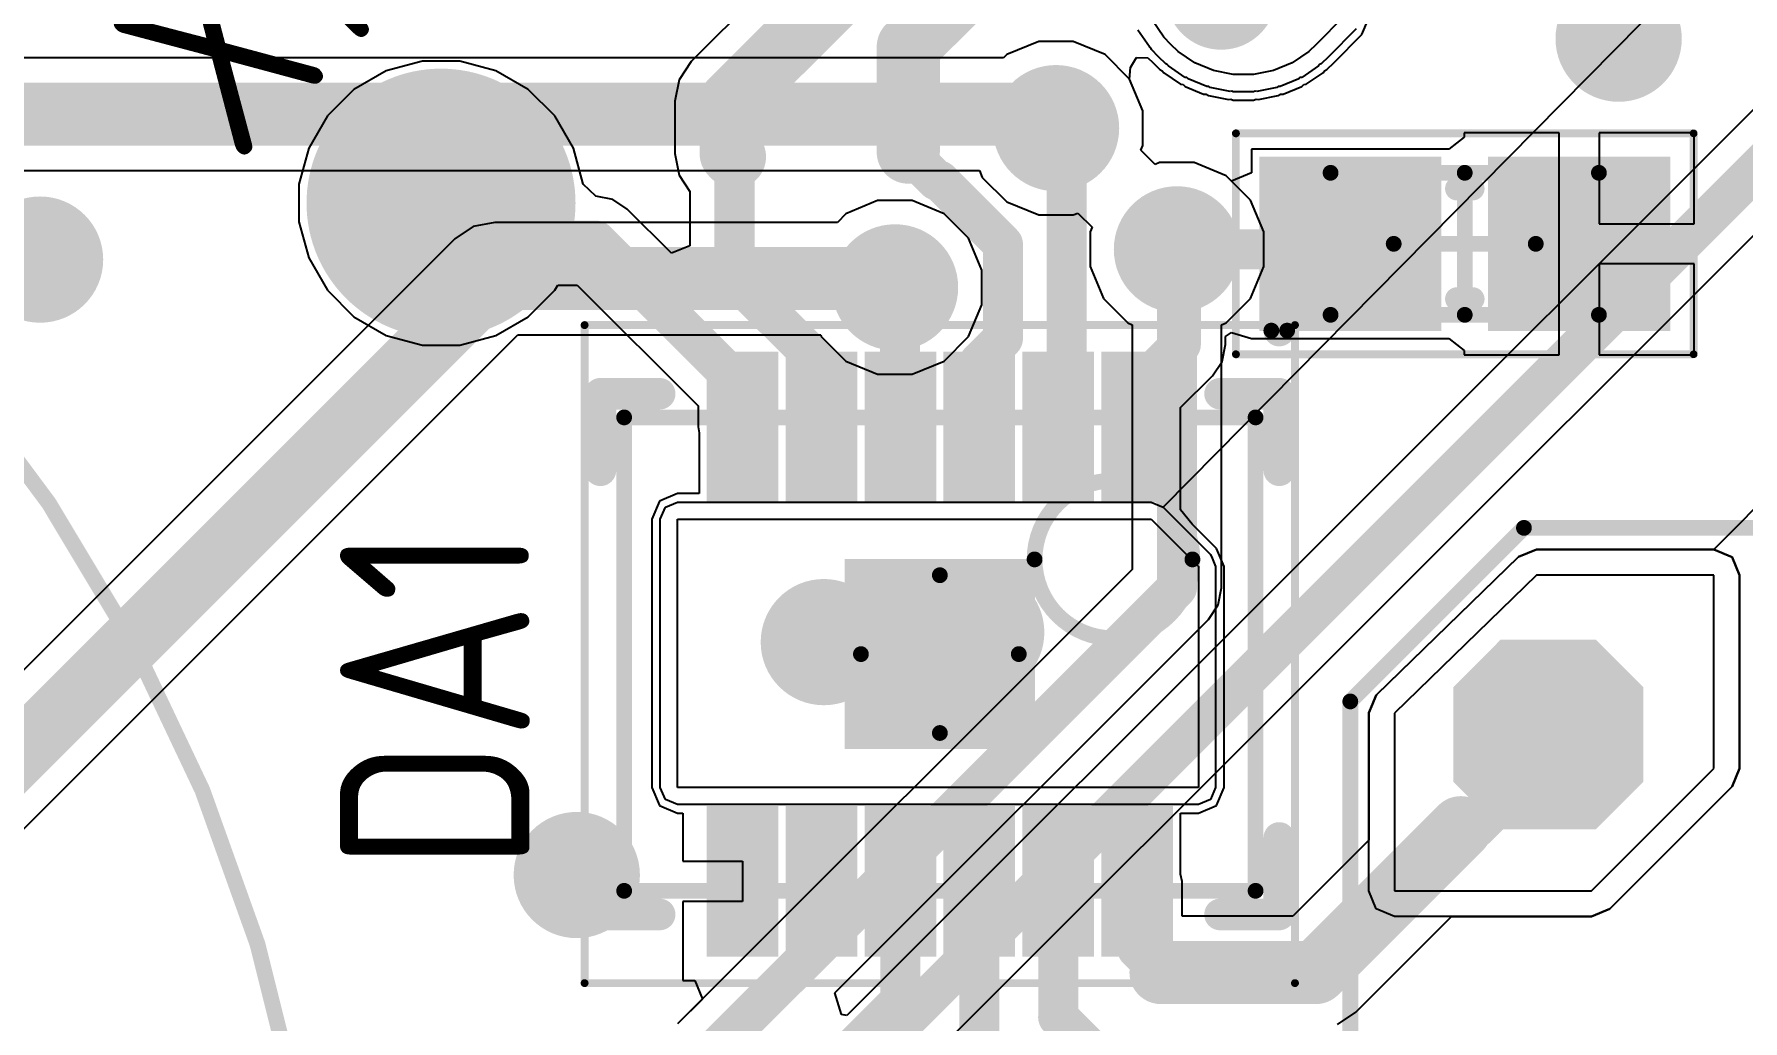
# Model space of a CAD drawing. Header units: millimetres. Extents: x 0 to 5337, y 0 to 5380.
# Drawn here: x 34.66 to 45.49, y 13.58 to 19.83 of the extents above; entities that cross this region are included whole.
import ezdxf

# ---------------------------------------------------------------- set-up
doc = ezdxf.new("R2010")
doc.units = ezdxf.units.MM
for name, color, linetype in [('BottomLayer', 5, 'Continuous'), ('Mechanical13', 56, 'Continuous'), ('Mechanical15', 56, 'Continuous'), ('TopLayer', 1, 'Continuous'), ('TopOverlay', 2, 'Continuous'), ('TopPaste', 8, 'Continuous'), ('TopSolder', 216, 'Continuous'), ('ViaHoleLayer', 16, 'Continuous')]:
    doc.layers.add(name, color=color, linetype=linetype)
doc.styles.add('GOST type A', font='', dxfattribs={"height": 0.2})
doc.styles.get('GOST type A').set_extended_font_data('GOST type A')

msp = doc.modelspace()

# ---------------------------------------------------------------- hatches: boundary and pattern name
at = {"layer": 'BottomLayer'}
h = msp.add_hatch(color=5, dxfattribs=at)
edge = h.paths.add_edge_path()
edge.add_arc((44.7, 19.8), 0.4, 0, 360)
h = msp.add_hatch(color=5, dxfattribs=at)
edge = h.paths.add_edge_path()
edge.add_arc((41.136, 19.233), 0.4, 0, 360)
h = msp.add_hatch(color=5, dxfattribs=at)
edge = h.paths.add_edge_path()
edge.add_arc((41.902, 18.465), 0.4, 0, 360)
h = msp.add_hatch(color=5, dxfattribs=at)
edge = h.paths.add_edge_path()
edge.add_arc((34.7, 18.4), 0.4, 0, 360)
h = msp.add_hatch(color=5, dxfattribs=at)
edge = h.paths.add_edge_path()
edge.add_arc((40.116, 18.224), 0.4, 0, 360)
h = msp.add_hatch(color=5, dxfattribs=at)
edge = h.paths.add_edge_path()
edge.add_arc((39.665, 15.976), 0.4, 0, 360)
h = msp.add_hatch(color=5, dxfattribs=at)
edge = h.paths.add_edge_path()
edge.add_arc((40.662, 16.038), 0.4, 0, 360)
h = msp.add_hatch(color=5, dxfattribs=at)
edge = h.paths.add_edge_path()
edge.add_arc((38.1, 14.5), 0.4, 0, 360)
at = {"layer": 'TopLayer'}
h = msp.add_hatch(color=1, dxfattribs=at)
edge = h.paths.add_edge_path()
edge.add_arc((44.7, 19.8), 0.4, 0, 360)
h = msp.add_hatch(color=1, dxfattribs=at)
edge = h.paths.add_edge_path()
edge.add_arc((41.136, 19.233), 0.4, 0, 360)
h = msp.add_hatch(color=1, dxfattribs=at)
edge = h.paths.add_edge_path()
edge.add_arc((37.24, 18.758), 0.75, 0, 360)
for points in [[(43.475, 18.95), (43.475, 18.05), (42.525, 18.05), (42.525, 18.95)], [(44.925, 18.95), (44.925, 18.05), (43.975, 18.05), (43.975, 18.95)], [(39.025, 17.715), (39.275, 17.715), (39.275, 16.965), (39.025, 16.965)], [(39.525, 17.715), (39.775, 17.715), (39.775, 16.965), (39.525, 16.965)], [(40.025, 17.715), (40.275, 17.715), (40.275, 16.965), (40.025, 16.965)], [(40.525, 17.715), (40.775, 17.715), (40.775, 16.965), (40.525, 16.965)], [(41.025, 17.715), (41.275, 17.715), (41.275, 16.965), (41.025, 16.965)], [(41.525, 17.715), (41.775, 17.715), (41.775, 16.965), (41.525, 16.965)], [(39.9, 16.4), (40.9, 16.4), (40.9, 15.4), (39.9, 15.4)], [(44.004, 14.891), (44.504, 14.891), (44.754, 15.141), (44.754, 15.641), (44.504, 15.891), (44.004, 15.891), (43.754, 15.641), (43.754, 15.141)], [(39.025, 14.835), (39.275, 14.835), (39.275, 14.085), (39.025, 14.085)], [(39.525, 14.835), (39.775, 14.835), (39.775, 14.085), (39.525, 14.085)], [(40.025, 14.835), (40.275, 14.835), (40.275, 14.085), (40.025, 14.085)], [(40.525, 14.835), (40.775, 14.835), (40.775, 14.085), (40.525, 14.085)], [(41.025, 14.835), (41.275, 14.835), (41.275, 14.085), (41.025, 14.085)], [(41.525, 14.835), (41.775, 14.835), (41.775, 14.085), (41.525, 14.085)]]:
    msp.add_hatch(color=1, dxfattribs=at).paths.add_polyline_path(points)
h = msp.add_hatch(color=1, dxfattribs=at)
edge = h.paths.add_edge_path()
edge.add_arc((41.902, 18.465), 0.4, 0, 360)
h = msp.add_hatch(color=1, dxfattribs=at)
edge = h.paths.add_edge_path()
edge.add_arc((34.7, 18.4), 0.4, 0, 360)
h = msp.add_hatch(color=1, dxfattribs=at)
edge = h.paths.add_edge_path()
edge.add_arc((40.116, 18.224), 0.4, 0, 360)
h = msp.add_hatch(color=1, dxfattribs=at)
edge = h.paths.add_edge_path()
edge.add_arc((39.665, 15.976), 0.4, 0, 360)
h = msp.add_hatch(color=1, dxfattribs=at)
edge = h.paths.add_edge_path()
edge.add_arc((40.662, 16.038), 0.4, 0, 360)
h = msp.add_hatch(color=1, dxfattribs=at)
edge = h.paths.add_edge_path()
edge.add_arc((38.1, 14.5), 0.4, 0, 360)
at = {"layer": 'TopPaste'}
h = msp.add_hatch(color=8, dxfattribs=at)
edge = h.paths.add_edge_path()
edge.add_arc((37.24, 18.758), 0.75, 0, 360)
for points in [[(43.475, 18.95), (43.475, 18.05), (42.525, 18.05), (42.525, 18.95)], [(44.925, 18.95), (44.925, 18.05), (43.975, 18.05), (43.975, 18.95)], [(39.025, 17.715), (39.275, 17.715), (39.275, 16.965), (39.025, 16.965)], [(39.525, 17.715), (39.775, 17.715), (39.775, 16.965), (39.525, 16.965)], [(40.025, 17.715), (40.275, 17.715), (40.275, 16.965), (40.025, 16.965)], [(40.525, 17.715), (40.775, 17.715), (40.775, 16.965), (40.525, 16.965)], [(41.025, 17.715), (41.275, 17.715), (41.275, 16.965), (41.025, 16.965)], [(41.525, 17.715), (41.775, 17.715), (41.775, 16.965), (41.525, 16.965)], [(39.9, 16.4), (40.9, 16.4), (40.9, 15.4), (39.9, 15.4)], [(44.004, 14.891), (44.504, 14.891), (44.754, 15.141), (44.754, 15.641), (44.504, 15.891), (44.004, 15.891), (43.754, 15.641), (43.754, 15.141)], [(39.025, 14.835), (39.275, 14.835), (39.275, 14.085), (39.025, 14.085)], [(39.525, 14.835), (39.775, 14.835), (39.775, 14.085), (39.525, 14.085)], [(40.025, 14.835), (40.275, 14.835), (40.275, 14.085), (40.025, 14.085)], [(40.525, 14.835), (40.775, 14.835), (40.775, 14.085), (40.525, 14.085)], [(41.025, 14.835), (41.275, 14.835), (41.275, 14.085), (41.025, 14.085)], [(41.525, 14.835), (41.775, 14.835), (41.775, 14.085), (41.525, 14.085)]]:
    msp.add_hatch(color=8, dxfattribs=at).paths.add_polyline_path(points)
at = {"layer": 'TopSolder'}
h = msp.add_hatch(color=216, dxfattribs=at)
edge = h.paths.add_edge_path()
edge.add_arc((42.182, 20.082), 0.352, 0, 360)
h = msp.add_hatch(color=216, dxfattribs=at)
edge = h.paths.add_edge_path()
edge.add_arc((37.24, 18.758), 0.852, 0, 360)
for points in [[(43.577, 19.052), (43.577, 17.948), (42.423, 17.948), (42.423, 19.052)], [(45.027, 19.052), (45.027, 17.948), (43.873, 17.948), (43.873, 19.052)], [(38.923, 17.817), (39.377, 17.817), (39.377, 16.863), (38.923, 16.863)], [(39.423, 17.817), (39.877, 17.817), (39.877, 16.863), (39.423, 16.863)], [(39.923, 17.817), (40.377, 17.817), (40.377, 16.863), (39.923, 16.863)], [(40.423, 17.817), (40.877, 17.817), (40.877, 16.863), (40.423, 16.863)], [(40.923, 17.817), (41.377, 17.817), (41.377, 16.863), (40.923, 16.863)], [(41.423, 17.817), (41.877, 17.817), (41.877, 16.863), (41.423, 16.863)], [(39.798, 16.502), (41.002, 16.502), (41.002, 15.298), (39.798, 15.298)], [(43.953, 14.789), (44.555, 14.789), (44.856, 15.09), (44.856, 15.691), (44.555, 15.992), (43.953, 15.992), (43.653, 15.691), (43.653, 15.09)], [(38.923, 14.937), (39.377, 14.937), (39.377, 13.983), (38.923, 13.983)], [(39.423, 14.937), (39.877, 14.937), (39.877, 13.983), (39.423, 13.983)], [(39.923, 14.937), (40.377, 14.937), (40.377, 13.983), (39.923, 13.983)], [(40.423, 14.937), (40.877, 14.937), (40.877, 13.983), (40.423, 13.983)], [(40.923, 14.937), (41.377, 14.937), (41.377, 13.983), (40.923, 13.983)], [(41.423, 14.937), (41.877, 14.937), (41.877, 13.983), (41.423, 13.983)]]:
    msp.add_hatch(color=216, dxfattribs=at).paths.add_polyline_path(points)
at = {"layer": 'ViaHoleLayer'}
h = msp.add_hatch(color=16, dxfattribs=at)
edge = h.paths.add_edge_path()
edge.add_arc((44.7, 19.8), 0.2, 0, 360)
h = msp.add_hatch(color=16, dxfattribs=at)
edge = h.paths.add_edge_path()
edge.add_arc((41.136, 19.233), 0.2, 0, 360)
h = msp.add_hatch(color=16, dxfattribs=at)
edge = h.paths.add_edge_path()
edge.add_arc((41.902, 18.465), 0.2, 0, 360)
h = msp.add_hatch(color=16, dxfattribs=at)
edge = h.paths.add_edge_path()
edge.add_arc((34.7, 18.4), 0.2, 0, 360)
h = msp.add_hatch(color=16, dxfattribs=at)
edge = h.paths.add_edge_path()
edge.add_arc((40.116, 18.224), 0.2, 0, 360)
h = msp.add_hatch(color=16, dxfattribs=at)
edge = h.paths.add_edge_path()
edge.add_arc((40.662, 16.038), 0.2, 0, 360)
h = msp.add_hatch(color=16, dxfattribs=at)
edge = h.paths.add_edge_path()
edge.add_arc((39.665, 15.976), 0.2, 0, 360)
h = msp.add_hatch(color=16, dxfattribs=at)
edge = h.paths.add_edge_path()
edge.add_arc((38.1, 14.5), 0.2, 0, 360)

# ---------------------------------------------------------------- linework, layer by layer
at = {"layer": 'BottomLayer'}
for p, q in [((47.718, 21.517), (39.81, 13.609)), ((40.138, 13.139), (48.2, 21.2)), ((41.026, 19.783), (40.824, 19.699)), ((41.245, 19.783), (41.026, 19.783)), ((41.447, 19.699), (41.245, 19.783)), ((40.803, 19.678), (31.821, 19.678)), ((40.824, 19.699), (40.803, 19.678)), ((41.602, 19.544), (41.447, 19.699)), ((41.686, 19.342), (41.602, 19.544)), ((41.686, 19.123), (41.686, 19.342)), ((41.673, 19.093), (41.686, 19.123)), ((41.763, 19.003), (41.673, 19.093)), ((31.969, 18.964), (40.652, 18.964)), ((40.652, 18.964), (40.669, 18.921)), ((41.792, 19.015), (41.763, 19.003)), ((42.011, 19.015), (41.792, 19.015)), ((42.213, 18.931), (42.011, 19.015)), ((40.669, 18.921), (40.824, 18.767)), ((42.368, 18.777), (42.213, 18.931)), ((40.006, 18.774), (39.804, 18.69)), ((40.225, 18.774), (40.006, 18.774)), ((40.427, 18.69), (40.225, 18.774)), ((40.824, 18.767), (41.026, 18.683)), ((42.452, 18.575), (42.368, 18.777)), ((37.58, 18.636), (37.443, 18.609)), ((39.751, 18.636), (37.58, 18.636)), ((39.804, 18.69), (39.751, 18.636)), ((40.582, 18.535), (40.427, 18.69)), ((41.026, 18.683), (41.245, 18.683)), ((41.245, 18.683), (41.275, 18.695)), ((41.275, 18.695), (41.365, 18.605)), ((37.327, 18.532), (30.852, 12.057)), ((37.443, 18.609), (37.327, 18.532)), ((40.666, 18.333), (40.582, 18.535)), ((41.365, 18.605), (41.352, 18.575)), ((41.352, 18.575), (41.352, 18.356)), ((42.452, 18.356), (42.452, 18.575)), ((40.666, 18.114), (40.666, 18.333)), ((41.352, 18.356), (41.436, 18.154)), ((42.368, 18.154), (42.452, 18.356)), ((40.582, 17.912), (40.666, 18.114)), ((41.436, 18.154), (41.59, 17.999)), ((42.213, 17.999), (42.368, 18.154)), ((41.59, 17.999), (41.619, 17.987)), ((41.619, 17.987), (41.619, 16.437)), ((42.184, 17.987), (42.213, 17.999)), ((42.184, 16.32), (42.184, 17.987)), ((31.252, 11.448), (37.727, 17.923)), ((37.727, 17.923), (39.645, 17.923)), ((39.645, 17.923), (39.649, 17.912)), ((39.649, 17.912), (39.804, 17.757)), ((40.427, 17.757), (40.582, 17.912)), ((39.804, 17.757), (40.006, 17.674)), ((40.225, 17.674), (40.427, 17.757)), ((40.006, 17.674), (40.225, 17.674)), ((41.619, 16.437), (38.739, 13.556)), ((42.163, 16.212), (42.184, 16.32)), ((42.184, 16.32), (42.184, 16.32)), ((42.102, 16.12), (42.163, 16.212)), ((39.735, 13.754), (42.102, 16.12)), ((42.102, 16.12), (42.102, 16.12)), ((39.777, 13.616), (39.735, 13.754)), ((39.81, 13.609), (39.777, 13.616))]:
    msp.add_line(p, q, dxfattribs=at)
for points, const_width in [([(39.6, 13), (48, 21.4)], 0.254), ([(31.821, 19.321), (41.048, 19.321)], 0.4), ([(41.048, 19.321), (41.136, 19.233)], 0.4), ([(41.902, 16.32), (41.902, 18.465)], 0.254), ([(31, 11.7), (37.58, 18.28)], 0.4), ([(37.58, 18.28), (40.06, 18.28)], 0.4), ([(40.06, 18.28), (40.116, 18.224)], 0.4), ([(38.6, 13.018), (41.902, 16.32)], 0.254)]:
    msp.add_lwpolyline(points, dxfattribs=dict(at, const_width=const_width))
for points, const_width in [([(40.948, 19.321, 1), (41.148, 19.321, 1)], 0.2), ([(40.948, 19.321, 1), (41.148, 19.321, 1)], 0.2), ([(41.036, 19.233, 1), (41.236, 19.233, 1)], 0.2), ([(41.838, 18.465, 1), (41.965, 18.465, 1)], 0.127), ([(37.48, 18.28, 1), (37.68, 18.28, 1)], 0.2), ([(37.48, 18.28, 1), (37.68, 18.28, 1)], 0.2), ([(39.96, 18.28, 1), (40.16, 18.28, 1)], 0.2), ([(39.96, 18.28, 1), (40.16, 18.28, 1)], 0.2), ([(40.016, 18.224, 1), (40.216, 18.224, 1)], 0.2), ([(41.838, 16.32, 1), (41.965, 16.32, 1)], 0.127), ([(41.838, 16.32, 1), (41.965, 16.32, 1)], 0.127)]:
    msp.add_lwpolyline(points, format="xyb", close=True, dxfattribs=dict(at, const_width=const_width))
at = {"layer": 'Mechanical13', "const_width": 0.1}
for points in [[(42.875, 18.05), (42.875, 18.95)], [(42.875, 18.95), (44.575, 18.95)], [(44.575, 18.95), (44.575, 18.05)], [(42.875, 18.05), (44.575, 18.05)], [(38.4, 17.4), (42.4, 17.4)], [(38.4, 14.4), (38.4, 17.4)], [(42.4, 14.4), (42.4, 17.4)], [(38.4, 14.4), (42.4, 14.4)]]:
    msp.add_lwpolyline(points, dxfattribs=at)
at = {"layer": 'Mechanical13'}
for points, const_width in [([(42.85, 18.95, 1), (42.9, 18.95, 1)], 0.05), ([(42.85, 18.95, 1), (42.9, 18.95, 1)], 0.05), ([(44.55, 18.95, 1), (44.6, 18.95, 1)], 0.05), ([(44.55, 18.95, 1), (44.6, 18.95, 1)], 0.05), ([(42.85, 18.05, 1), (42.9, 18.05, 1)], 0.05), ([(42.85, 18.05, 1), (42.9, 18.05, 1)], 0.05), ([(44.55, 18.05, 1), (44.6, 18.05, 1)], 0.05), ([(44.55, 18.05, 1), (44.6, 18.05, 1)], 0.05), ([(38.375, 17.4, 1), (38.425, 17.4, 1)], 0.05), ([(38.375, 17.4, 1), (38.425, 17.4, 1)], 0.05), ([(42.375, 17.4, 1), (42.425, 17.4, 1)], 0.05), ([(42.375, 17.4, 1), (42.425, 17.4, 1)], 0.05), ([(42, 16.5, 1), (41, 16.5, 1)], 0.1), ([(40.975, 16.5, 1), (41.025, 16.5, 1)], 0.05), ([(41.975, 16.5, 1), (42.025, 16.5, 1)], 0.05), ([(38.375, 14.4, 1), (38.425, 14.4, 1)], 0.05), ([(38.375, 14.4, 1), (38.425, 14.4, 1)], 0.05), ([(42.375, 14.4, 1), (42.425, 14.4, 1)], 0.05), ([(42.375, 14.4, 1), (42.425, 14.4, 1)], 0.05)]:
    msp.add_lwpolyline(points, format="xyb", close=True, dxfattribs=dict(at, const_width=const_width))
at = {"layer": 'Mechanical15'}
for points, const_width in [([(42.275, 17.8), (42.275, 19.2)], 0.05), ([(42.275, 19.2), (45.175, 19.2)], 0.05), ([(45.175, 19.2), (45.175, 17.8)], 0.05), ([(43.725, 18.05), (43.725, 18.95)], 0.1), ([(43.275, 18.5), (44.175, 18.5)], 0.1), ([(38.15, 17.985), (42.65, 17.985)], 0.05), ([(38.15, 17.985), (38.15, 13.815)], 0.05), ([(42.65, 13.815), (42.65, 17.985)], 0.05), ([(42.275, 17.8), (45.175, 17.8)], 0.05), ([(40.4, 15.4), (40.4, 16.4)], 0.1), ([(39.9, 15.9), (40.9, 15.9)], 0.1), ([(38.15, 13.815), (42.65, 13.815)], 0.05)]:
    msp.add_lwpolyline(points, dxfattribs=dict(at, const_width=const_width))
for points, const_width in [([(42.263, 19.2, 1), (42.288, 19.2, 1)], 0.025), ([(42.263, 19.2, 1), (42.288, 19.2, 1)], 0.025), ([(45.163, 19.2, 1), (45.187, 19.2, 1)], 0.025), ([(45.163, 19.2, 1), (45.187, 19.2, 1)], 0.025), ([(43.7, 18.95, 1), (43.75, 18.95, 1)], 0.05), ([(43.25, 18.5, 1), (43.3, 18.5, 1)], 0.05), ([(44.15, 18.5, 1), (44.2, 18.5, 1)], 0.05), ([(43.7, 18.05, 1), (43.75, 18.05, 1)], 0.05), ([(38.137, 17.985, 1), (38.162, 17.985, 1)], 0.025), ([(38.137, 17.985, 1), (38.162, 17.985, 1)], 0.025), ([(42.637, 17.985, 1), (42.662, 17.985, 1)], 0.025), ([(42.637, 17.985, 1), (42.662, 17.985, 1)], 0.025), ([(42.263, 17.8, 1), (42.288, 17.8, 1)], 0.025), ([(42.263, 17.8, 1), (42.288, 17.8, 1)], 0.025), ([(45.163, 17.8, 1), (45.187, 17.8, 1)], 0.025), ([(45.163, 17.8, 1), (45.187, 17.8, 1)], 0.025), ([(40.375, 16.4, 1), (40.425, 16.4, 1)], 0.05), ([(39.875, 15.9, 1), (39.925, 15.9, 1)], 0.05), ([(40.875, 15.9, 1), (40.925, 15.9, 1)], 0.05), ([(40.375, 15.4, 1), (40.425, 15.4, 1)], 0.05), ([(38.137, 13.815, 1), (38.162, 13.815, 1)], 0.025), ([(38.137, 13.815, 1), (38.162, 13.815, 1)], 0.025), ([(42.637, 13.815, 1), (42.662, 13.815, 1)], 0.025), ([(42.637, 13.815, 1), (42.662, 13.815, 1)], 0.025)]:
    msp.add_lwpolyline(points, format="xyb", close=True, dxfattribs=dict(at, const_width=const_width))
at = {"layer": 'TopLayer'}
for p, q in [((40.309, 21.14), (38.825, 19.656)), ((42.96, 19.94), (42.783, 19.764)), ((43.074, 19.826), (43.116, 19.926)), ((41.818, 19.809), (41.747, 19.915)), ((41.864, 19.764), (41.818, 19.809)), ((42.898, 19.649), (43.074, 19.826)), ((41.909, 19.718), (41.864, 19.764)), ((42.015, 19.647), (41.909, 19.718)), ((42.738, 19.718), (42.631, 19.647)), ((42.783, 19.764), (42.738, 19.718)), ((36.893, 19.597), (36.688, 19.478)), ((37.122, 19.658), (36.893, 19.597)), ((37.359, 19.658), (37.122, 19.658)), ((37.588, 19.597), (37.359, 19.658)), ((37.793, 19.478), (37.588, 19.597)), ((38.825, 19.656), (38.748, 19.54)), ((41.602, 19.544), (41.607, 19.617)), ((41.607, 19.617), (41.646, 19.68)), ((41.646, 19.68), (41.718, 19.679)), ((41.718, 19.679), (41.749, 19.649)), ((41.749, 19.649), (41.794, 19.604)), ((41.794, 19.604), (41.809, 19.597)), ((41.809, 19.597), (41.819, 19.583)), ((42.134, 19.598), (42.015, 19.647)), ((42.259, 19.573), (42.134, 19.598)), ((42.513, 19.598), (42.387, 19.573)), ((42.631, 19.647), (42.513, 19.598)), ((42.828, 19.583), (42.837, 19.597)), ((42.837, 19.597), (42.852, 19.604)), ((42.852, 19.604), (42.898, 19.649)), ((38.748, 19.54), (38.721, 19.404)), ((41.686, 19.342), (41.602, 19.544)), ((41.819, 19.583), (41.925, 19.512)), ((41.925, 19.512), (41.941, 19.509)), ((41.941, 19.509), (41.953, 19.497)), ((41.953, 19.497), (42.071, 19.448)), ((42.387, 19.573), (42.259, 19.573)), ((42.575, 19.448), (42.693, 19.497)), ((42.693, 19.497), (42.705, 19.509)), ((42.705, 19.509), (42.721, 19.512)), ((42.721, 19.512), (42.828, 19.583)), ((36.688, 19.478), (36.52, 19.311)), ((37.961, 19.311), (37.793, 19.478)), ((38.721, 19.404), (38.721, 19.072)), ((42.071, 19.448), (42.088, 19.448)), ((42.088, 19.448), (42.102, 19.439)), ((42.102, 19.439), (42.228, 19.414)), ((42.228, 19.414), (42.244, 19.417)), ((42.244, 19.417), (42.259, 19.411)), ((42.259, 19.411), (42.387, 19.411)), ((42.387, 19.411), (42.403, 19.417)), ((42.403, 19.417), (42.419, 19.414)), ((42.419, 19.414), (42.544, 19.439)), ((42.544, 19.439), (42.558, 19.448)), ((42.558, 19.448), (42.575, 19.448)), ((36.52, 19.311), (36.402, 19.106)), ((38.079, 19.106), (37.961, 19.311)), ((41.686, 19.123), (41.686, 19.342)), ((43.721, 19.175), (43.625, 19.1)), ((44.323, 19.204), (43.721, 19.204)), ((43.721, 19.204), (43.721, 19.175)), ((44.323, 18.5), (44.323, 19.204)), ((45.179, 19.204), (44.577, 19.204)), ((44.577, 19.204), (44.577, 18.627)), ((45.179, 18.627), (45.179, 19.204)), ((36.402, 19.106), (36.34, 18.877)), ((38.14, 18.877), (38.079, 19.106)), ((38.721, 19.072), (38.748, 18.936)), ((41.673, 19.093), (41.686, 19.123)), ((41.763, 19.003), (41.673, 19.093)), ((43.594, 19.1), (42.375, 19.1)), ((42.375, 19.1), (42.375, 18.949)), ((43.625, 19.1), (43.594, 19.1)), ((41.792, 19.015), (41.763, 19.003)), ((42.011, 19.015), (41.792, 19.015)), ((42.213, 18.931), (42.011, 19.015)), ((42.375, 18.949), (42.248, 18.897)), ((36.34, 18.877), (36.34, 18.64)), ((38.22, 18.802), (38.14, 18.877)), ((38.748, 18.936), (38.817, 18.832)), ((42.248, 18.897), (42.213, 18.931)), ((38.328, 18.781), (38.22, 18.802)), ((38.42, 18.72), (38.328, 18.781)), ((38.817, 18.832), (38.817, 18.488)), ((36.34, 18.64), (36.402, 18.411)), ((38.7, 18.44), (38.42, 18.72)), ((44.577, 18.627), (45.179, 18.627)), ((36.402, 18.411), (36.52, 18.206)), ((38.817, 18.488), (38.7, 18.44)), ((44.323, 17.796), (44.323, 18.5)), ((45.179, 18.373), (44.577, 18.373)), ((44.577, 18.373), (44.577, 17.796)), ((45.179, 17.796), (45.179, 18.373)), ((36.52, 18.206), (36.688, 18.038)), ((37.793, 18.038), (37.961, 18.206)), ((37.961, 18.206), (37.979, 18.237)), ((37.979, 18.237), (38.103, 18.237)), ((38.103, 18.237), (38.868, 17.473)), ((36.688, 18.038), (36.893, 17.92)), ((37.588, 17.92), (37.793, 18.038)), ((36.893, 17.92), (37.122, 17.858)), ((37.359, 17.858), (37.588, 17.92)), ((42.188, 17.755), (42.209, 17.863)), ((42.209, 17.912), (42.248, 17.938)), ((42.209, 17.863), (42.209, 17.912)), ((42.209, 17.863), (42.209, 17.863)), ((42.248, 17.938), (42.375, 17.9)), ((42.375, 17.9), (42.375, 17.9)), ((42.375, 17.9), (43.594, 17.9)), ((43.594, 17.9), (43.625, 17.9)), ((43.625, 17.9), (43.721, 17.825)), ((37.122, 17.858), (37.359, 17.858)), ((42.127, 17.663), (42.188, 17.755)), ((43.721, 17.825), (43.721, 17.796)), ((43.721, 17.796), (44.323, 17.796)), ((44.577, 17.796), (45.179, 17.796)), ((41.925, 17.462), (42.127, 17.663)), ((42.127, 17.663), (42.127, 17.663)), ((38.868, 17.473), (38.868, 17.34)), ((41.925, 16.815), (41.925, 17.462)), ((38.868, 17.34), (38.875, 17.303)), ((38.875, 17.303), (38.875, 16.917)), ((38.738, 16.917), (38.623, 16.87)), ((38.875, 16.917), (38.738, 16.917)), ((38.623, 16.87), (38.575, 16.755)), ((41.999, 16.723), (41.925, 16.815)), ((41.925, 16.815), (41.925, 16.815)), ((41.925, 16.815), (41.925, 16.815)), ((38.575, 16.755), (38.575, 15.055)), ((38.738, 15.055), (38.738, 16.755)), ((38.738, 16.755), (41.738, 16.755)), ((41.738, 16.755), (42.038, 16.455)), ((42.153, 16.57), (41.999, 16.723)), ((42.2, 16.455), (42.153, 16.57)), ((44.179, 16.562), (44.123, 16.539)), ((45.304, 16.562), (44.179, 16.562)), ((45.419, 16.515), (45.304, 16.562)), ((42.038, 16.455), (42.038, 15.055)), ((42.2, 15.055), (42.2, 16.455)), ((44.066, 16.516), (43.166, 15.641)), ((44.123, 16.539), (44.066, 16.516)), ((45.466, 16.4), (45.419, 16.515)), ((44.179, 16.4), (43.279, 15.525)), ((45.304, 16.4), (44.179, 16.4)), ((45.304, 15.175), (45.304, 16.4)), ((45.466, 15.175), (45.466, 16.4)), ((43.164, 15.64), (43.141, 15.583)), ((43.165, 15.64), (43.164, 15.64)), ((43.166, 15.641), (43.165, 15.64)), ((43.141, 15.583), (43.117, 15.527)), ((43.117, 15.527), (43.117, 15.526)), ((43.117, 15.526), (43.117, 15.525)), ((43.117, 15.525), (43.117, 14.721)), ((43.279, 15.525), (43.279, 14.4)), ((44.529, 14.4), (45.304, 15.175)), ((45.419, 15.06), (45.466, 15.175)), ((38.575, 15.055), (38.623, 14.94)), ((42.038, 15.055), (38.738, 15.055)), ((42.153, 14.94), (42.2, 15.055)), ((44.644, 14.285), (45.419, 15.06)), ((38.623, 14.94), (38.738, 14.892)), ((42.038, 14.892), (42.153, 14.94)), ((38.738, 14.892), (38.771, 14.892)), ((38.771, 14.892), (38.771, 14.587)), ((41.925, 14.505), (41.925, 14.892)), ((41.925, 14.892), (42.038, 14.892)), ((43.117, 14.721), (42.635, 14.239)), ((38.771, 14.587), (39.15, 14.587)), ((39.15, 14.587), (39.15, 14.333)), ((41.934, 14.458), (41.925, 14.505)), ((41.934, 14.239), (41.934, 14.458)), ((41.934, 14.458), (41.934, 14.458)), ((43.279, 14.4), (44.529, 14.4)), ((39.15, 14.333), (38.771, 14.333)), ((38.771, 14.333), (38.771, 13.831)), ((42.635, 14.239), (41.934, 14.239)), ((43.035, 13.63), (43.642, 14.238)), ((43.642, 14.238), (44.529, 14.238)), ((44.529, 14.238), (44.644, 14.285)), ((38.771, 13.831), (38.847, 13.831)), ((38.847, 13.831), (38.896, 13.714)), ((38.896, 13.714), (38.739, 13.556)), ((42.919, 13.553), (43.035, 13.63))]:
    msp.add_line(p, q, dxfattribs=at)
for points, const_width in [([(39.078, 19.404), (40.863, 21.189)], 0.4), ([(40.2, 19.749), (40.533, 20.082)], 0.4), ([(40.2, 19.081), (40.2, 19.749)], 0.4), ([(39.078, 19.072), (39.078, 19.404)], 0.4), ([(39.078, 19.072), (39.099, 19.051)], 0.4), ([(41.136, 19.233), (41.204, 19.165)], 0.254), ([(41.204, 17.733), (41.204, 19.165)], 0.254), ([(39.099, 18.282), (39.099, 19.051)], 0.254), ([(40.2, 19.081), (40.381, 18.901)], 0.254), ([(40.381, 18.901), (40.396, 18.901)], 0.254), ([(40.396, 18.901), (40.8, 18.497)], 0.254), ([(37.102, 18.52), (38.22, 18.52)], 0.254), ([(38.22, 18.52), (39.15, 17.59)], 0.254), ([(40.8, 17.9), (40.8, 18.497)], 0.254), ([(42.94, 18.465), (42.975, 18.5)], 0.254), ([(44.45, 18.5), (44.465, 18.515)], 0.254), ([(41.902, 18.465), (41.927, 18.44)], 0.254), ([(41.902, 18.465), (42.94, 18.465)], 0.254), ([(41.927, 17.863), (41.927, 18.44)], 0.254), ([(39.099, 18.282), (39.65, 17.732)], 0.254), ([(40.116, 18.224), (40.148, 18.191)], 0.254), ([(40.148, 17.588), (40.148, 18.191)], 0.254), ([(40.652, 17.752), (40.8, 17.9)], 0.254), ([(41.652, 17.588), (41.927, 17.863)], 0.254), ([(40.652, 17.342), (40.652, 17.752)], 0.254), ([(41.152, 17.681), (41.204, 17.733)], 0.254), ([(39.65, 17.34), (39.65, 17.732)], 0.254), ([(41.152, 17.342), (41.152, 17.681)], 0.254), ([(39.15, 17.34), (39.15, 17.59)], 0.254), ([(40.65, 17.34), (40.652, 17.342)], 0.254), ([(41.15, 17.34), (41.152, 17.342)], 0.254), ([(40.524, 15.9), (40.662, 16.038)], 0.254), ([(40.4, 15.9), (40.524, 15.9)], 0.254), ([(44.254, 15.254), (44.254, 15.391)], 0.254), ([(43.8, 14.8), (44.254, 15.254)], 0.254), ([(42.782, 13.882), (43.7, 14.8)], 0.4), ([(43.7, 14.8), (43.8, 14.8)], 0.254), ([(39.65, 14.068), (39.65, 14.46)], 0.254), ([(40.15, 13.704), (40.15, 14.46)], 0.254), ([(40.65, 12.875), (40.65, 14.46)], 0.254), ([(41.15, 13.6), (41.15, 14.46)], 0.254), ([(41.65, 14.46), (41.652, 14.458)], 0.254), ([(41.652, 14.031), (41.652, 14.458)], 0.254), ([(38.6, 13.018), (39.65, 14.068)], 0.254), ([(41.652, 14.031), (41.801, 13.882)], 0.254), ([(41.801, 13.882), (42.782, 13.882)], 0.4), ([(39.6, 13.154), (40.15, 13.704)], 0.254), ([(41.15, 13.6), (41.9, 12.85)], 0.254)]:
    msp.add_lwpolyline(points, dxfattribs=dict(at, const_width=const_width))
for points, const_width in [([(40.1, 19.749, 1), (40.3, 19.749, 1)], 0.2), ([(40.1, 19.749, 1), (40.3, 19.749, 1)], 0.2), ([(38.978, 19.404, 1), (39.178, 19.404, 1)], 0.2), ([(38.978, 19.404, 1), (39.178, 19.404, 1)], 0.2), ([(38.978, 19.072, 1), (39.178, 19.072, 1)], 0.2), ([(38.978, 19.072, 1), (39.178, 19.072, 1)], 0.2), ([(40.1, 19.081, 1), (40.3, 19.081, 1)], 0.2), ([(41.072, 19.233, 1), (41.199, 19.233, 1)], 0.127), ([(41.14, 19.165, 1), (41.267, 19.165, 1)], 0.127), ([(41.14, 19.165, 1), (41.267, 19.165, 1)], 0.127), ([(38.999, 19.051, 1), (39.199, 19.051, 1)], 0.2), ([(39.036, 19.051, 1), (39.163, 19.051, 1)], 0.127), ([(40.137, 19.081, 1), (40.264, 19.081, 1)], 0.127), ([(40.317, 18.901, 1), (40.444, 18.901, 1)], 0.127), ([(40.317, 18.901, 1), (40.444, 18.901, 1)], 0.127), ([(40.333, 18.901, 1), (40.46, 18.901, 1)], 0.127), ([(40.333, 18.901, 1), (40.46, 18.901, 1)], 0.127), ([(37.039, 18.52, 1), (37.166, 18.52, 1)], 0.127), ([(38.157, 18.52, 1), (38.284, 18.52, 1)], 0.127), ([(38.157, 18.52, 1), (38.284, 18.52, 1)], 0.127), ([(40.736, 18.497, 1), (40.863, 18.497, 1)], 0.127), ([(40.736, 18.497, 1), (40.863, 18.497, 1)], 0.127), ([(42.911, 18.5, 1), (43.038, 18.5, 1)], 0.127), ([(44.387, 18.5, 1), (44.514, 18.5, 1)], 0.127), ([(44.402, 18.515, 1), (44.529, 18.515, 1)], 0.127), ([(41.838, 18.465, 1), (41.965, 18.465, 1)], 0.127), ([(41.838, 18.465, 1), (41.965, 18.465, 1)], 0.127), ([(41.863, 18.44, 1), (41.99, 18.44, 1)], 0.127), ([(41.863, 18.44, 1), (41.99, 18.44, 1)], 0.127), ([(42.877, 18.465, 1), (43.004, 18.465, 1)], 0.127), ([(42.877, 18.465, 1), (43.004, 18.465, 1)], 0.127), ([(39.036, 18.282, 1), (39.163, 18.282, 1)], 0.127), ([(39.036, 18.282, 1), (39.163, 18.282, 1)], 0.127), ([(40.052, 18.224, 1), (40.179, 18.224, 1)], 0.127), ([(40.084, 18.191, 1), (40.211, 18.191, 1)], 0.127), ([(40.084, 18.191, 1), (40.211, 18.191, 1)], 0.127), ([(40.736, 17.9, 1), (40.863, 17.9, 1)], 0.127), ([(40.736, 17.9, 1), (40.863, 17.9, 1)], 0.127), ([(41.863, 17.863, 1), (41.99, 17.863, 1)], 0.127), ([(41.863, 17.863, 1), (41.99, 17.863, 1)], 0.127), ([(40.588, 17.752, 1), (40.715, 17.752, 1)], 0.127), ([(40.588, 17.752, 1), (40.715, 17.752, 1)], 0.127), ([(41.14, 17.733, 1), (41.267, 17.733, 1)], 0.127), ([(41.14, 17.733, 1), (41.267, 17.733, 1)], 0.127), ([(39.586, 17.732, 1), (39.713, 17.732, 1)], 0.127), ([(39.586, 17.732, 1), (39.713, 17.732, 1)], 0.127), ([(41.088, 17.681, 1), (41.215, 17.681, 1)], 0.127), ([(41.088, 17.681, 1), (41.215, 17.681, 1)], 0.127), ([(39.086, 17.59, 1), (39.213, 17.59, 1)], 0.127), ([(39.086, 17.59, 1), (39.213, 17.59, 1)], 0.127), ([(40.084, 17.588, 1), (40.211, 17.588, 1)], 0.127), ([(41.588, 17.588, 1), (41.715, 17.588, 1)], 0.127), ([(39.086, 17.34, 1), (39.213, 17.34, 1)], 0.127), ([(39.586, 17.34, 1), (39.713, 17.34, 1)], 0.127), ([(40.586, 17.34, 1), (40.713, 17.34, 1)], 0.127), ([(40.588, 17.342, 1), (40.715, 17.342, 1)], 0.127), ([(40.588, 17.342, 1), (40.715, 17.342, 1)], 0.127), ([(41.086, 17.34, 1), (41.213, 17.34, 1)], 0.127), ([(41.088, 17.342, 1), (41.215, 17.342, 1)], 0.127), ([(41.088, 17.342, 1), (41.215, 17.342, 1)], 0.127), ([(40.599, 16.038, 1), (40.726, 16.038, 1)], 0.127), ([(40.336, 15.9, 1), (40.463, 15.9, 1)], 0.127), ([(40.461, 15.9, 1), (40.588, 15.9, 1)], 0.127), ([(40.461, 15.9, 1), (40.588, 15.9, 1)], 0.127), ([(44.191, 15.391, 1), (44.318, 15.391, 1)], 0.127), ([(44.191, 15.254, 1), (44.318, 15.254, 1)], 0.127), ([(44.191, 15.254, 1), (44.318, 15.254, 1)], 0.127), ([(43.6, 14.8, 1), (43.8, 14.8, 1)], 0.2), ([(43.636, 14.8, 1), (43.763, 14.8, 1)], 0.127), ([(43.736, 14.8, 1), (43.863, 14.8, 1)], 0.127), ([(43.736, 14.8, 1), (43.863, 14.8, 1)], 0.127), ([(39.586, 14.46, 1), (39.713, 14.46, 1)], 0.127), ([(40.086, 14.46, 1), (40.213, 14.46, 1)], 0.127), ([(40.586, 14.46, 1), (40.713, 14.46, 1)], 0.127), ([(41.086, 14.46, 1), (41.213, 14.46, 1)], 0.127), ([(41.586, 14.46, 1), (41.713, 14.46, 1)], 0.127), ([(41.588, 14.458, 1), (41.715, 14.458, 1)], 0.127), ([(41.588, 14.458, 1), (41.715, 14.458, 1)], 0.127), ([(39.586, 14.068, 1), (39.713, 14.068, 1)], 0.127), ([(39.586, 14.068, 1), (39.713, 14.068, 1)], 0.127), ([(41.588, 14.031, 1), (41.715, 14.031, 1)], 0.127), ([(41.588, 14.031, 1), (41.715, 14.031, 1)], 0.127), ([(41.701, 13.882, 1), (41.901, 13.882, 1)], 0.2), ([(42.682, 13.882, 1), (42.882, 13.882, 1)], 0.2), ([(42.682, 13.882, 1), (42.882, 13.882, 1)], 0.2), ([(41.737, 13.882, 1), (41.864, 13.882, 1)], 0.127), ([(40.086, 13.704, 1), (40.213, 13.704, 1)], 0.127), ([(40.086, 13.704, 1), (40.213, 13.704, 1)], 0.127), ([(41.086, 13.6, 1), (41.213, 13.6, 1)], 0.127), ([(41.086, 13.6, 1), (41.213, 13.6, 1)], 0.127)]:
    msp.add_lwpolyline(points, format="xyb", close=True, dxfattribs=dict(at, const_width=const_width))
at = {"layer": 'TopOverlay'}
for points, const_width in [([(36.53, 11.008, 1), (15.48, 11.008, 1)], 0.1), ([(43.638, 18.85, 1), (43.713, 18.85, 1)], 0.075), ([(43.738, 18.85, 1), (43.813, 18.85, 1)], 0.075), ([(43.638, 18.15, 1), (43.713, 18.15, 1)], 0.075), ([(43.738, 18.15, 1), (43.813, 18.15, 1)], 0.075), ([(42.6, 17.95, 1), (42.5, 17.95, 1)], 0.1), ([(42.475, 17.95, 1), (42.525, 17.95, 1)], 0.05), ([(42.575, 17.95, 1), (42.625, 17.95, 1)], 0.05), ([(38.2, 17.55, 1), (38.3, 17.55, 1)], 0.1), ([(38.2, 17.55, 1), (38.3, 17.55, 1)], 0.1), ([(38.575, 17.55, 1), (38.675, 17.55, 1)], 0.1), ([(42.125, 17.55, 1), (42.225, 17.55, 1)], 0.1), ([(42.5, 17.55, 1), (42.6, 17.55, 1)], 0.1), ([(42.5, 17.55, 1), (42.6, 17.55, 1)], 0.1), ([(38.2, 17.065, 1), (38.3, 17.065, 1)], 0.1), ([(42.5, 17.065, 1), (42.6, 17.065, 1)], 0.1), ([(44.075, 16.7, 1), (44.125, 16.7, 1)], 0.05), ([(44.075, 16.7, 1), (44.125, 16.7, 1)], 0.05), ([(42.975, 15.6, 1), (43.025, 15.6, 1)], 0.05), ([(42.975, 15.6, 1), (43.025, 15.6, 1)], 0.05), ([(38.2, 14.735, 1), (38.3, 14.735, 1)], 0.1), ([(42.5, 14.735, 1), (42.6, 14.735, 1)], 0.1), ([(38.2, 14.25, 1), (38.3, 14.25, 1)], 0.1), ([(38.2, 14.25, 1), (38.3, 14.25, 1)], 0.1), ([(38.575, 14.25, 1), (38.675, 14.25, 1)], 0.1), ([(42.125, 14.25, 1), (42.225, 14.25, 1)], 0.1), ([(42.5, 14.25, 1), (42.6, 14.25, 1)], 0.1), ([(42.5, 14.25, 1), (42.6, 14.25, 1)], 0.1)]:
    msp.add_lwpolyline(points, format="xyb", close=True, dxfattribs=dict(at, const_width=const_width))
for points, const_width in [([(43.675, 18.85), (43.775, 18.85)], 0.15), ([(43.675, 18.15), (43.775, 18.15)], 0.15), ([(38.25, 17.55), (38.625, 17.55)], 0.2), ([(38.25, 17.065), (38.25, 17.55)], 0.2), ([(42.175, 17.55), (42.55, 17.55)], 0.2), ([(42.55, 17.065), (42.55, 17.55)], 0.2), ([(43, 15.6), (44.1, 16.7)], 0.1), ([(44.1, 16.7), (48.5, 16.7)], 0.1), ([(43, 11.175), (43, 15.6)], 0.1), ([(38.25, 14.25), (38.25, 14.735)], 0.2), ([(42.55, 14.25), (42.55, 14.735)], 0.2), ([(38.25, 14.25), (38.625, 14.25)], 0.2), ([(42.175, 14.25), (42.55, 14.25)], 0.2)]:
    msp.add_lwpolyline(points, dxfattribs=dict(at, const_width=const_width))
at = {"layer": 'TopSolder'}
for p, q in [((41.814, 16.831), (5337.133, 5380.059)), ((45.304, 16.562), (5337.133, 5380.059)), ((41.727, 19.748), (41.655, 19.854)), ((43.038, 19.862), (42.861, 19.686)), ((41.736, 19.741), (41.727, 19.748)), ((41.74, 19.731), (41.736, 19.741)), ((41.786, 19.686), (41.74, 19.731)), ((41.831, 19.64), (41.786, 19.686)), ((41.841, 19.636), (41.831, 19.64)), ((41.848, 19.627), (41.841, 19.636)), ((41.954, 19.555), (41.848, 19.627)), ((42.799, 19.627), (42.692, 19.555)), ((42.805, 19.636), (42.799, 19.627)), ((42.816, 19.64), (42.805, 19.636)), ((42.861, 19.686), (42.816, 19.64)), ((41.965, 19.553), (41.954, 19.555)), ((41.973, 19.545), (41.965, 19.553)), ((42.091, 19.496), (41.973, 19.545)), ((42.103, 19.496), (42.091, 19.496)), ((42.112, 19.49), (42.103, 19.496)), ((42.238, 19.465), (42.112, 19.49)), ((42.534, 19.49), (42.409, 19.465)), ((42.544, 19.496), (42.534, 19.49)), ((42.555, 19.496), (42.544, 19.496)), ((42.673, 19.545), (42.555, 19.496)), ((42.681, 19.553), (42.673, 19.545)), ((42.692, 19.555), (42.681, 19.553)), ((42.249, 19.467), (42.238, 19.465)), ((42.259, 19.463), (42.249, 19.467)), ((42.387, 19.463), (42.259, 19.463)), ((42.398, 19.467), (42.387, 19.463)), ((42.409, 19.465), (42.398, 19.467)), ((38.629, 16.755), (38.661, 16.831)), ((38.661, 16.831), (38.738, 16.863)), ((38.738, 16.863), (41.738, 16.863)), ((41.738, 16.863), (41.814, 16.831)), ((41.814, 16.831), (42.114, 16.531)), ((38.629, 15.055), (38.629, 16.755)), ((44.123, 16.539), (44.179, 16.562)), ((44.179, 16.562), (45.304, 16.562)), ((45.304, 16.562), (45.419, 16.515)), ((42.114, 16.531), (42.114, 16.531)), ((42.114, 16.531), (42.124, 16.509)), ((42.124, 16.509), (42.146, 16.455)), ((42.146, 16.455), (42.146, 16.455)), ((42.146, 16.455), (42.146, 15.055)), ((43.166, 15.641), (44.066, 16.516)), ((44.066, 16.516), (44.123, 16.539)), ((45.419, 16.515), (45.466, 16.4)), ((45.466, 16.4), (45.466, 15.175)), ((43.141, 15.583), (43.164, 15.64)), ((43.164, 15.64), (43.165, 15.64)), ((43.165, 15.64), (43.166, 15.641)), ((43.117, 15.527), (43.141, 15.583)), ((43.117, 15.526), (43.117, 15.527)), ((43.117, 15.525), (43.117, 15.526)), ((43.117, 14.4), (43.117, 15.525)), ((45.466, 15.175), (45.419, 15.06)), ((38.661, 14.978), (38.629, 15.055)), ((42.146, 15.055), (42.114, 14.978)), ((45.419, 15.06), (44.644, 14.285)), ((38.738, 14.947), (38.661, 14.978)), ((42.038, 14.947), (38.738, 14.947)), ((42.114, 14.978), (42.038, 14.947)), ((43.164, 14.285), (43.117, 14.4)), ((43.279, 14.238), (43.164, 14.285)), ((44.529, 14.238), (43.279, 14.238)), ((44.644, 14.285), (44.529, 14.238))]:
    msp.add_line(p, q, dxfattribs=at)

# ---------------------------------------------------------------- texts
at = {"layer": 'TopOverlay', "style": 'GOST type A'}
for s, rotation, p in [('X1', 45, (35.945, 18.997)), ('DA1', 90, (37.8, 14.526))]:
    msp.add_text(s, height=1.2, rotation=rotation, dxfattribs=at).set_placement(p)

doc.saveas('drawing.dxf')
